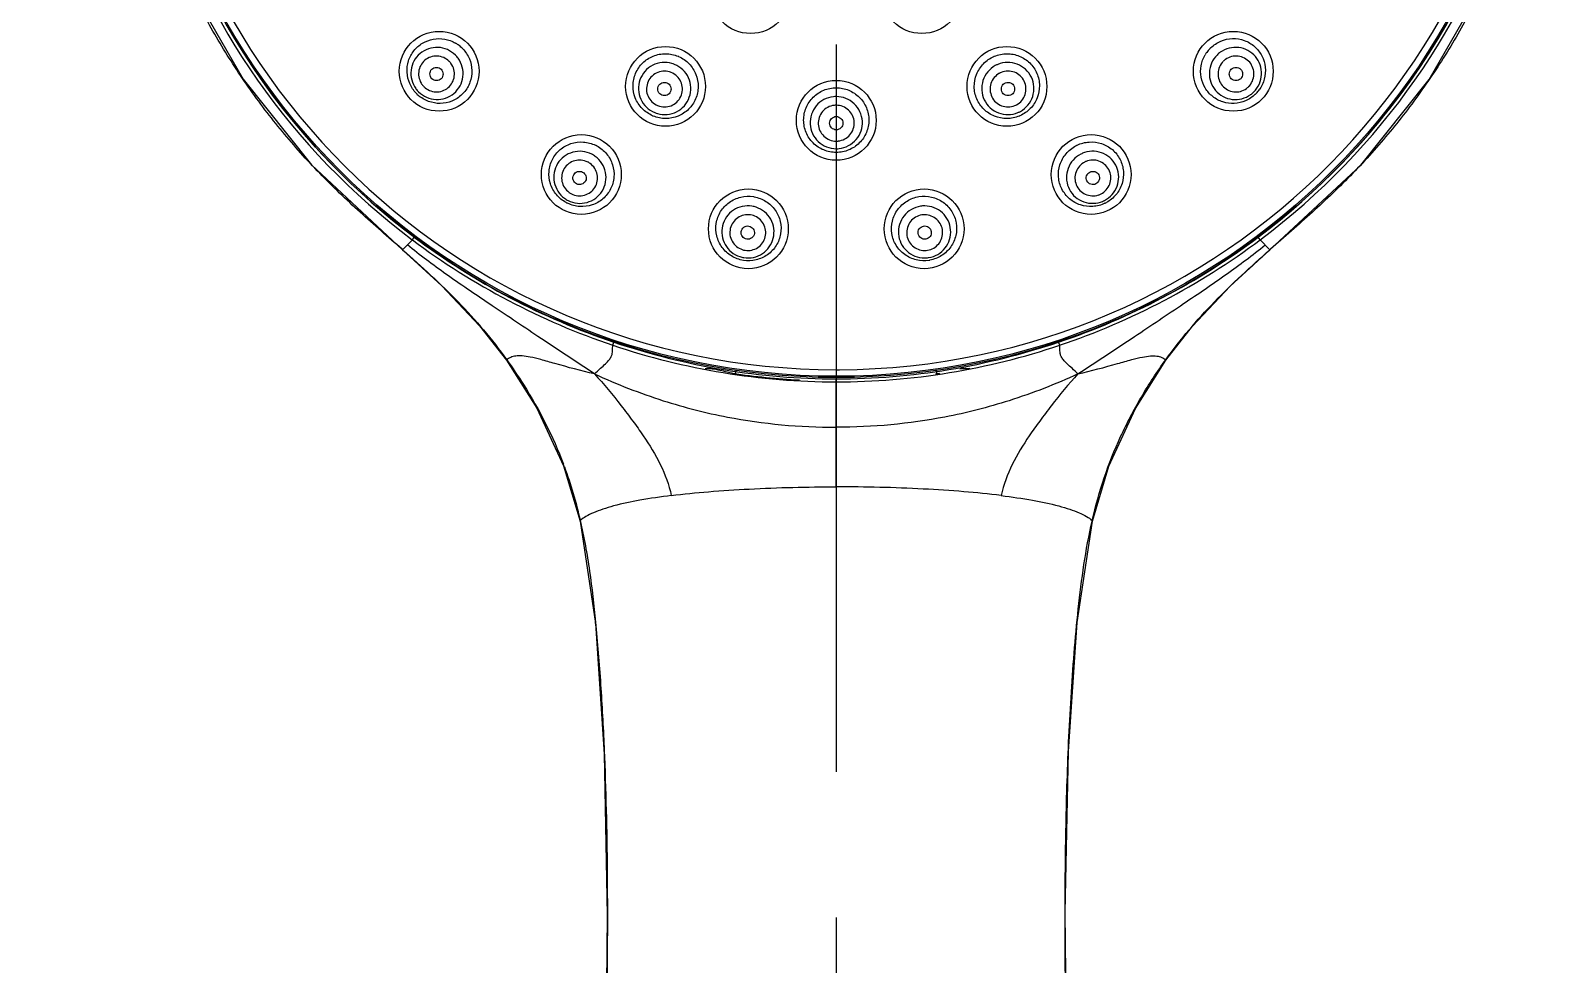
# Model space of a CAD drawing. Extents: x -6018 to -5598, y -4727 to -4430.
# Drawn here: x -5763.59 to -5745.26, y -4605.75 to -4594.52 of the extents above; entities that cross this region are included whole.
import ezdxf

# ---------------------------------------------------------------- set-up
doc = ezdxf.new("R2010")
doc.units = 0
doc.header["$LTSCALE"] = 7
doc.linetypes.add('CENTER', pattern=[2, 1.25, -0.25, 0.25, -0.25])
doc.layers.get('0').update_dxf_attribs({"color": 2, "linetype": 'CONTINUOUS'})
doc.layers.add('CENTER', color=1, linetype='CENTER')
doc.layers.add('DWG', color=7, linetype='CONTINUOUS')

# ---------------------------------------------------------------- blocks, each defined once
blk = doc.blocks.new('A$C62325126')
at = {"color": 6, "linetype": 'Continuous'}
for p, q in [((17.93, 43.426), (17.906, 43.458)), ((17.93, 43.426), (18.047, 43.306)), ((18.054, 43.312), (18.047, 43.306)), ((18.047, 43.306), (18.047, 43.306))]:
    blk.add_line(p, q, dxfattribs=at)
at = {"color": 7, "linetype": 'Continuous'}
for centre in [(11.801, 46.387), (13.86, 46.387), (8.055, 45.453), (17.607, 45.453), (10.778, 45.271), (14.884, 45.271), (12.831, 44.863), (9.765, 44.211), (15.897, 44.211), (11.774, 43.558), (13.888, 43.558)]:
    blk.add_circle(centre, 0.48, dxfattribs=at)
for centre, radius, start, end in [((8.026, 45.424), 0.317, 35.8524, 44.993), ((8.051, 45.449), 0.397, 54.2675, 59.577), ((8.051, 45.448), 0.398, 46.2155, 54.2743), ((8.054, 45.452), 0.394, 45.0005, 46.2036), ((8.054, 45.452), 0.393, 43.7007, 44.9994), ((17.61, 45.449), 0.397, 144.2675, 149.5771), ((17.612, 45.448), 0.398, 136.2156, 144.2743), ((17.608, 45.452), 0.394, 135.0005, 136.2037), ((17.608, 45.452), 0.393, 133.7006, 134.9994), ((17.636, 45.424), 0.317, 125.8524, 134.993), ((8.021, 45.419), 0.218, 35.8524, 44.993), ((10.766, 45.244), 0.316, 67.5022, 73.7151), ((10.778, 45.272), 0.392, 66.2965, 67.4995), ((14.884, 45.272), 0.392, 112.5005, 113.7114), ((14.896, 45.244), 0.316, 112.5022, 118.7151), ((17.641, 45.419), 0.218, 125.8524, 134.993), ((8.025, 45.422), 0.218, 215.8524, 224.993), ((10.764, 45.238), 0.217, 67.5022, 73.7151), ((14.898, 45.238), 0.217, 112.5022, 118.7151), ((8.032, 45.429), 0.317, 215.8524, 224.993), ((8.062, 45.46), 0.393, 223.6816, 224.9994), ((8.062, 45.46), 0.393, 225.0008, 226.4351), ((8.066, 45.464), 0.398, 226.4472, 233.885), ((12.831, 44.833), 0.316, 90.0022, 96.2151), ((17.637, 45.422), 0.218, 305.8524, 314.993), ((17.63, 45.429), 0.317, 305.8524, 314.993), ((17.6, 45.46), 0.393, 313.6816, 314.9994), ((17.6, 45.46), 0.393, 315.0008, 316.4351), ((17.596, 45.463), 0.398, 316.4473, 323.8851), ((10.78, 45.276), 0.391, 246.1626, 247.4994), ((10.768, 45.248), 0.316, 247.5022, 253.7151), ((10.765, 45.241), 0.217, 247.5022, 253.7151), ((12.831, 44.827), 0.217, 90.0022, 96.2151), ((14.897, 45.241), 0.217, 292.5022, 298.7151), ((14.894, 45.248), 0.316, 292.5022, 298.7151), ((14.882, 45.276), 0.391, 292.5006, 293.8349), ((9.764, 44.209), 0.394, 63.0005, 64.2036), ((9.764, 44.21), 0.393, 61.7006, 62.9994), ((12.831, 44.83), 0.217, 270.0022, 276.2151), ((15.898, 44.209), 0.394, 117.0005, 118.2036), ((15.898, 44.21), 0.393, 115.7006, 116.9994), ((9.746, 44.174), 0.317, 53.8524, 62.993), ((12.831, 44.837), 0.316, 270.0022, 276.2151), ((15.916, 44.174), 0.317, 107.8524, 116.993), ((15.919, 44.168), 0.218, 107.8524, 116.993), ((9.743, 44.168), 0.218, 53.8524, 62.993), ((9.75, 44.181), 0.317, 233.8524, 242.993), ((9.769, 44.22), 0.393, 241.6816, 242.9994), ((9.769, 44.219), 0.393, 243.0008, 244.4351), ((9.745, 44.172), 0.218, 233.8524, 242.993), ((11.768, 43.517), 0.317, 71.8524, 80.993), ((11.774, 43.557), 0.393, 79.7006, 80.9994), ((13.894, 43.517), 0.317, 89.8524, 98.993), ((15.917, 44.172), 0.218, 287.8524, 296.993), ((15.912, 44.181), 0.317, 287.8524, 296.993), ((15.893, 44.22), 0.393, 295.6816, 296.9994), ((15.893, 44.219), 0.393, 297.0008, 298.4351), ((11.767, 43.51), 0.218, 71.8524, 80.993), ((13.895, 43.51), 0.218, 89.8524, 98.993), ((11.768, 43.515), 0.218, 251.8524, 260.993), ((13.894, 43.515), 0.218, 269.8524, 278.993), ((11.769, 43.525), 0.317, 251.8524, 260.993), ((13.893, 43.525), 0.317, 269.8524, 278.993), ((13.886, 43.567), 0.393, 279.0008, 280.4351)]:
    blk.add_arc(centre, radius, start, end, dxfattribs=at)
at = {"color": 6, "linetype": 'Continuous'}
for centre, radius, start, end in [((11.318, 42.687), 0.811, 265.41, 266.8665), ((11.263, 42.078), 0.2, 269.6643, 288.7316), ((12.831, 50.229), 8.5, 261.5824, 267.012), ((12.831, 50.229), 8.5, 278.0785, 278.4196), ((14.399, 42.078), 0.2, 251.2061, 281.0555), ((14.342, 42.725), 0.849, 273.1524, 273.9706), ((14.352, 42.577), 0.701, 273.9721, 274.6628), ((14.382, 41.806), 0.0719, 61.8813, 69.6216), ((14.368, 42.384), 0.507, 274.6168, 275.7906)]:
    blk.add_arc(centre, radius, start, end, dxfattribs=at)
at = {"color": 7, "linetype": 'Continuous'}
for points, knots in [([(7.778, 45.188), (7.746, 45.222), (7.693, 45.301), (7.66, 45.44), (7.678, 45.58), (7.744, 45.705), (7.85, 45.798), (7.982, 45.848), (8.123, 45.848), (8.212, 45.815), (8.252, 45.792)], [0, 0, 0, 0, 1233.617993, 2462.566604, 3685.401477, 4903.108922, 6119.325747, 7338.308675, 8562.999853, 9793.445726, 9793.445726, 9793.445726, 9793.445726]), ([(17.336, 45.736), (17.371, 45.769), (17.453, 45.824), (17.597, 45.855), (17.742, 45.832), (17.868, 45.758), (17.958, 45.643), (18, 45.503), (17.989, 45.356), (17.946, 45.268), (17.918, 45.229)], [0, 0, 0, 0, 1157.790481, 2310.950265, 3458.275813, 4601.063155, 5743.122753, 6888.61381, 8039.926774, 9197.043441, 9197.043441, 9197.043441, 9197.043441]), ([(8.25, 45.648), (8.222, 45.675), (8.157, 45.72), (8.041, 45.747), (7.923, 45.73), (7.82, 45.672), (7.745, 45.579), (7.71, 45.466), (7.718, 45.347), (7.752, 45.275), (7.775, 45.244)], [0, 0, 0, 0, 1225.863959, 2449.765607, 3671.418413, 4891.114685, 6110.419536, 7331.106942, 8553.982631, 9779.302668, 9779.302668, 9779.302668, 9779.302668]), ([(8.338, 45.724), (8.372, 45.689), (8.426, 45.606), (8.457, 45.463), (8.434, 45.318), (8.36, 45.192), (8.245, 45.101), (8.105, 45.059), (7.959, 45.071), (7.87, 45.114), (7.831, 45.142)], [0, 0, 0, 0, 1231.70126, 2458.474235, 3679.037728, 4894.771137, 6109.729965, 7328.34092, 8553.148183, 9784.13208, 9784.13208, 9784.13208, 9784.13208]), ([(10.621, 44.918), (10.575, 44.939), (10.489, 44.998), (10.405, 45.129), (10.377, 45.281), (10.409, 45.432), (10.496, 45.56), (10.626, 45.645), (10.779, 45.674), (10.881, 45.653), (10.928, 45.634)], [0, 0, 0, 0, 1212.169316, 2420.945168, 3625.564753, 4827.257394, 6028.955831, 7233.502414, 8442.113198, 9653.81033, 9653.81033, 9653.81033, 9653.81033]), ([(14.734, 45.634), (14.781, 45.653), (14.883, 45.674), (15.036, 45.645), (15.166, 45.56), (15.253, 45.432), (15.285, 45.281), (15.257, 45.129), (15.172, 44.998), (15.087, 44.939), (15.041, 44.918)], [0, 0, 0, 0, 1175.956197, 2348.982465, 3518.10581, 4684.433181, 5850.754747, 7019.840347, 8192.876199, 9369.270543, 9369.270543, 9369.270543, 9369.270543]), ([(17.871, 45.176), (17.838, 45.144), (17.758, 45.091), (17.62, 45.058), (17.48, 45.076), (17.355, 45.142), (17.262, 45.248), (17.212, 45.38), (17.212, 45.521), (17.245, 45.61), (17.268, 45.65)], [0, 0, 0, 0, 1167.312214, 2330.207781, 3487.32078, 4639.584048, 5790.437418, 6943.907019, 8102.775654, 9267.087255, 9267.087255, 9267.087255, 9267.087255]), ([(17.412, 45.648), (17.384, 45.62), (17.339, 45.555), (17.312, 45.439), (17.329, 45.321), (17.388, 45.218), (17.48, 45.143), (17.594, 45.108), (17.712, 45.116), (17.784, 45.15), (17.816, 45.173)], [0, 0, 0, 0, 1160.810025, 2319.762986, 3476.588084, 4631.561776, 5786.165084, 6942.076666, 8100.058803, 9260.354136, 9260.354136, 9260.354136, 9260.354136]), ([(17.854, 45.205), (17.882, 45.233), (17.927, 45.299), (17.954, 45.414), (17.937, 45.532), (17.878, 45.635), (17.786, 45.71), (17.673, 45.745), (17.554, 45.737), (17.482, 45.703), (17.45, 45.681)], [0, 0, 0, 0, 1154.976274, 2308.104816, 3459.11619, 4608.285462, 5757.086211, 6907.188659, 8059.351257, 9213.815425, 9213.815425, 9213.815425, 9213.815425]), ([(8.175, 45.572), (8.156, 45.591), (8.111, 45.622), (8.031, 45.641), (7.95, 45.629), (7.879, 45.589), (7.828, 45.525), (7.804, 45.447), (7.809, 45.366), (7.833, 45.317), (7.848, 45.295)], [0, 0, 0, 0, 1227.398882, 2452.800144, 3675.916707, 4897.032364, 6117.75641, 7339.906873, 8564.281612, 9791.136778, 9791.136778, 9791.136778, 9791.136778]), ([(7.808, 45.205), (7.835, 45.178), (7.901, 45.133), (8.017, 45.106), (8.134, 45.123), (8.237, 45.181), (8.312, 45.274), (8.348, 45.387), (8.339, 45.506), (8.305, 45.578), (8.283, 45.609)], [0, 0, 0, 0, 1230.196203, 2458.42316, 3684.393328, 4908.400047, 6132.013963, 7357.015319, 8584.212691, 9813.86305, 9813.86305, 9813.86305, 9813.86305]), ([(7.871, 45.269), (7.89, 45.25), (7.935, 45.219), (8.014, 45.2), (8.095, 45.212), (8.166, 45.252), (8.217, 45.316), (8.242, 45.393), (8.236, 45.475), (8.213, 45.524), (8.197, 45.546)], [0, 0, 0, 0, 1230.375857, 2458.749248, 3684.832399, 4908.909791, 6132.594623, 7357.709331, 8585.05371, 9814.884531, 9814.884531, 9814.884531, 9814.884531]), ([(7.966, 45.364), (7.959, 45.372), (7.947, 45.389), (7.941, 45.421), (7.947, 45.452), (7.965, 45.479), (7.991, 45.496), (8.022, 45.502), (8.054, 45.496), (8.072, 45.484), (8.079, 45.477)], [0, 0, 0, 0, 1229.520963, 2457.075187, 3681.973534, 4905.176795, 6128.365947, 7353.334877, 8581.066227, 9810.659835, 9810.659835, 9810.659835, 9810.659835]), ([(8.079, 45.477), (8.086, 45.469), (8.098, 45.452), (8.104, 45.42), (8.098, 45.389), (8.081, 45.362), (8.054, 45.345), (8.023, 45.339), (7.992, 45.345), (7.974, 45.357), (7.966, 45.364)], [0, 0, 0, 0, 1229.428377, 2456.890163, 3681.696272, 4904.807422, 6127.904464, 7352.781151, 8580.42005, 9809.921066, 9809.921066, 9809.921066, 9809.921066]), ([(10.855, 45.547), (10.817, 45.558), (10.736, 45.566), (10.62, 45.532), (10.524, 45.457), (10.463, 45.353), (10.445, 45.233), (10.473, 45.115), (10.543, 45.016), (10.61, 44.971), (10.647, 44.956)], [0, 0, 0, 0, 1207.447413, 2413.44316, 3618.269345, 4822.23307, 6026.34758, 7231.543205, 8437.924293, 9645.562191, 9645.562191, 9645.562191, 9645.562191]), ([(10.935, 45.631), (10.982, 45.61), (11.067, 45.551), (11.152, 45.42), (11.18, 45.268), (11.149, 45.116), (11.061, 44.989), (10.931, 44.904), (10.779, 44.874), (10.677, 44.895), (10.63, 44.915)], [0, 0, 0, 0, 1208.244177, 2413.225958, 3614.18864, 4812.402482, 6010.7928, 7212.154582, 8417.572714, 9626.150674, 9626.150674, 9626.150674, 9626.150674]), ([(10.679, 44.945), (10.717, 44.934), (10.798, 44.926), (10.914, 44.96), (11.01, 45.034), (11.071, 45.139), (11.089, 45.259), (11.061, 45.377), (10.991, 45.476), (10.923, 45.52), (10.887, 45.536)], [0, 0, 0, 0, 1208.210401, 2414.968218, 3620.555733, 4825.280244, 6030.155636, 7236.112825, 8443.256227, 9651.657233, 9651.657233, 9651.657233, 9651.657233]), ([(15.032, 44.915), (14.985, 44.895), (14.883, 44.874), (14.731, 44.904), (14.601, 44.989), (14.513, 45.116), (14.481, 45.268), (14.51, 45.42), (14.595, 45.551), (14.68, 45.61), (14.727, 45.631)], [0, 0, 0, 0, 1184.247468, 2365.475992, 3542.653171, 4716.839096, 5890.849028, 7067.519556, 8248.162297, 9432.069459, 9432.069459, 9432.069459, 9432.069459]), ([(14.744, 45.521), (14.709, 45.502), (14.647, 45.45), (14.589, 45.344), (14.574, 45.224), (14.604, 45.107), (14.676, 45.009), (14.78, 44.946), (14.899, 44.924), (14.978, 44.941), (15.015, 44.956)], [0, 0, 0, 0, 1179.973332, 2358.528601, 3535.9416, 4712.512182, 5889.230044, 7067.003892, 8245.935541, 9426.094929, 9426.094929, 9426.094929, 9426.094929]), ([(15.046, 44.971), (15.08, 44.99), (15.143, 45.042), (15.201, 45.148), (15.216, 45.268), (15.186, 45.385), (15.113, 45.482), (15.01, 45.546), (14.891, 45.567), (14.811, 45.551), (14.775, 45.536)], [0, 0, 0, 0, 1175.447562, 2349.4825, 3522.379549, 4694.437413, 5866.641991, 7039.898505, 8214.30838, 9389.941285, 9389.941285, 9389.941285, 9389.941285]), ([(17.487, 45.572), (17.468, 45.554), (17.437, 45.508), (17.419, 45.429), (17.431, 45.348), (17.471, 45.277), (17.534, 45.226), (17.612, 45.201), (17.694, 45.207), (17.743, 45.23), (17.765, 45.246)], [0, 0, 0, 0, 1160.687591, 2319.487247, 3476.128021, 4630.87794, 5785.257796, 6940.985629, 8098.815247, 9258.989038, 9258.989038, 9258.989038, 9258.989038]), ([(17.791, 45.269), (17.81, 45.287), (17.841, 45.333), (17.86, 45.412), (17.848, 45.493), (17.808, 45.564), (17.744, 45.615), (17.666, 45.639), (17.585, 45.634), (17.535, 45.611), (17.514, 45.595)], [0, 0, 0, 0, 1156.68098, 2311.480544, 3464.128676, 4614.892482, 5765.287502, 6917.025846, 8070.858718, 9227.027673, 9227.027673, 9227.027673, 9227.027673]), ([(17.696, 45.364), (17.688, 45.357), (17.67, 45.345), (17.639, 45.339), (17.608, 45.345), (17.581, 45.362), (17.564, 45.389), (17.557, 45.42), (17.564, 45.452), (17.576, 45.469), (17.583, 45.477)], [0, 0, 0, 0, 1160.173418, 2318.49224, 3474.306712, 4628.522931, 5782.725837, 6938.606912, 8097.092872, 9257.334837, 9257.334837, 9257.334837, 9257.334837]), ([(17.583, 45.477), (17.59, 45.484), (17.608, 45.496), (17.639, 45.502), (17.671, 45.496), (17.697, 45.479), (17.715, 45.452), (17.721, 45.421), (17.715, 45.389), (17.703, 45.372), (17.696, 45.364)], [0, 0, 0, 0, 1158.475542, 2315.099202, 3469.222178, 4621.749239, 5774.263007, 6928.452487, 8085.243041, 9243.78703, 9243.78703, 9243.78703, 9243.78703]), ([(10.825, 45.447), (10.799, 45.454), (10.743, 45.46), (10.663, 45.436), (10.598, 45.385), (10.556, 45.313), (10.543, 45.231), (10.563, 45.15), (10.61, 45.082), (10.657, 45.051), (10.682, 45.041)], [0, 0, 0, 0, 1208.415621, 2415.343182, 3621.064764, 4825.879921, 6030.846058, 7236.937761, 8444.251722, 9652.858922, 9652.858922, 9652.858922, 9652.858922]), ([(10.734, 45.166), (10.724, 45.17), (10.706, 45.182), (10.689, 45.209), (10.682, 45.24), (10.689, 45.271), (10.706, 45.298), (10.733, 45.316), (10.764, 45.322), (10.785, 45.318), (10.795, 45.314)], [0, 0, 0, 0, 1209.9774, 2418.801999, 3626.122653, 4832.562449, 6038.988462, 7246.379006, 8455.378208, 9665.427136, 9665.427136, 9665.427136, 9665.427136]), ([(10.704, 45.033), (10.73, 45.025), (10.786, 45.02), (10.866, 45.043), (10.931, 45.095), (10.973, 45.166), (10.985, 45.249), (10.966, 45.33), (10.919, 45.398), (10.872, 45.428), (10.847, 45.439)], [0, 0, 0, 0, 1208.940917, 2416.393127, 3622.638834, 4827.977721, 6033.467655, 7240.083644, 8447.922422, 9657.055, 9657.055, 9657.055, 9657.055]), ([(10.795, 45.314), (10.805, 45.31), (10.822, 45.298), (10.84, 45.271), (10.846, 45.24), (10.84, 45.208), (10.823, 45.182), (10.796, 45.164), (10.765, 45.158), (10.744, 45.162), (10.734, 45.166)], [0, 0, 0, 0, 1209.252464, 2417.352816, 3623.950125, 4829.667104, 6035.370308, 7242.037465, 8450.312316, 9659.636264, 9659.636264, 9659.636264, 9659.636264]), ([(14.794, 45.429), (14.77, 45.416), (14.727, 45.38), (14.687, 45.307), (14.677, 45.225), (14.698, 45.144), (14.747, 45.077), (14.818, 45.034), (14.9, 45.019), (14.955, 45.03), (14.98, 45.041)], [0, 0, 0, 0, 1180.087555, 2358.722505, 3536.180431, 4712.753595, 5889.474128, 7067.293311, 8246.305411, 9426.579958, 9426.579958, 9426.579958, 9426.579958]), ([(15.001, 45.051), (15.025, 45.064), (15.068, 45.099), (15.108, 45.172), (15.118, 45.255), (15.097, 45.336), (15.048, 45.402), (14.977, 45.446), (14.895, 45.461), (14.84, 45.449), (14.815, 45.439)], [0, 0, 0, 0, 1176.979574, 2352.510368, 3526.867238, 4700.341677, 5873.963096, 7048.680272, 8224.587223, 9401.753296, 9401.753296, 9401.753296, 9401.753296]), ([(14.928, 45.166), (14.918, 45.162), (14.897, 45.158), (14.866, 45.164), (14.839, 45.182), (14.822, 45.208), (14.815, 45.24), (14.822, 45.271), (14.839, 45.298), (14.857, 45.31), (14.867, 45.314)], [0, 0, 0, 0, 1180.281288, 2359.43857, 3537.129533, 4713.961763, 5890.780548, 7068.539687, 8247.867288, 9428.218348, 9428.218348, 9428.218348, 9428.218348]), ([(14.867, 45.314), (14.877, 45.318), (14.898, 45.322), (14.929, 45.316), (14.956, 45.298), (14.973, 45.271), (14.979, 45.24), (14.973, 45.209), (14.955, 45.182), (14.938, 45.17), (14.928, 45.166)], [0, 0, 0, 0, 1178.689866, 2356.257241, 3532.360275, 4707.605733, 5882.837765, 7059.008883, 8236.746348, 9415.505892, 9415.505892, 9415.505892, 9415.505892]), ([(12.831, 44.477), (12.78, 44.477), (12.677, 44.497), (12.546, 44.583), (12.459, 44.713), (12.429, 44.866), (12.459, 45.019), (12.547, 45.148), (12.677, 45.235), (12.78, 45.255), (12.831, 45.255)], [0, 0, 0, 0, 1203.461786, 2403.824004, 3600.038637, 4793.240329, 5986.349682, 7182.257575, 8382.227911, 9585.296307, 9585.296307, 9585.296307, 9585.296307]), ([(12.797, 45.147), (12.758, 45.143), (12.68, 45.119), (12.585, 45.043), (12.526, 44.938), (12.509, 44.818), (12.539, 44.7), (12.609, 44.602), (12.712, 44.537), (12.791, 44.522), (12.831, 44.522)], [0, 0, 0, 0, 1198.906327, 2396.371509, 3592.675757, 4788.123915, 5983.721824, 7180.392977, 8378.240853, 9577.336358, 9577.336358, 9577.336358, 9577.336358]), ([(12.831, 45.255), (12.882, 45.255), (12.985, 45.235), (13.115, 45.148), (13.203, 45.019), (13.233, 44.866), (13.203, 44.713), (13.115, 44.583), (12.985, 44.497), (12.882, 44.477), (12.831, 44.477)], [0, 0, 0, 0, 1196.900165, 2390.784498, 3580.666843, 4767.732123, 5954.887191, 7144.959385, 8339.077274, 9536.355221, 9536.355221, 9536.355221, 9536.355221]), ([(12.865, 44.524), (12.904, 44.528), (12.982, 44.552), (13.077, 44.627), (13.136, 44.733), (13.153, 44.853), (13.123, 44.97), (13.052, 45.069), (12.95, 45.134), (12.87, 45.149), (12.831, 45.149)], [0, 0, 0, 0, 1196.866412, 2392.29413, 3586.56289, 4779.977017, 5973.540639, 7168.175679, 8363.98544, 9561.040709, 9561.040709, 9561.040709, 9561.040709]), ([(12.807, 45.043), (12.78, 45.04), (12.727, 45.024), (12.662, 44.972), (12.621, 44.899), (12.61, 44.817), (12.63, 44.736), (12.679, 44.669), (12.749, 44.624), (12.804, 44.613), (12.831, 44.613)], [0, 0, 0, 0, 1199.428975, 2397.381207, 3594.136789, 4789.992951, 5985.999005, 7183.122029, 8381.457869, 9581.077037, 9581.077037, 9581.077037, 9581.077037]), ([(12.854, 44.615), (12.881, 44.618), (12.935, 44.634), (13, 44.686), (13.041, 44.758), (13.052, 44.841), (13.032, 44.922), (12.983, 44.989), (12.913, 45.034), (12.858, 45.044), (12.831, 45.044)], [0, 0, 0, 0, 1198.028801, 2394.582584, 3589.941113, 4784.401272, 5979.011149, 7174.736692, 8371.673634, 9569.892406, 9569.892406, 9569.892406, 9569.892406]), ([(12.831, 44.749), (12.821, 44.749), (12.8, 44.753), (12.773, 44.771), (12.755, 44.797), (12.749, 44.829), (12.755, 44.86), (12.773, 44.887), (12.8, 44.904), (12.821, 44.909), (12.831, 44.909)], [0, 0, 0, 0, 1200.29878, 2399.454287, 3597.118242, 4793.908593, 5990.685197, 7188.418311, 8387.74685, 9588.116513, 9588.116513, 9588.116513, 9588.116513]), ([(12.831, 44.909), (12.841, 44.909), (12.862, 44.904), (12.889, 44.887), (12.907, 44.86), (12.913, 44.829), (12.907, 44.797), (12.889, 44.771), (12.862, 44.753), (12.841, 44.749), (12.831, 44.749)], [0, 0, 0, 0, 1199.048127, 2396.954172, 3593.37022, 4788.913573, 5984.443194, 7180.928328, 8379.007225, 9578.126161, 9578.126161, 9578.126161, 9578.126161]), ([(9.583, 43.874), (9.538, 43.898), (9.458, 43.963), (9.384, 44.098), (9.367, 44.25), (9.408, 44.398), (9.503, 44.518), (9.637, 44.593), (9.79, 44.612), (9.89, 44.585), (9.935, 44.564)], [0, 0, 0, 0, 1236.340026, 2467.444455, 3691.858162, 4911.530645, 6131.140311, 7355.33693, 8586.077716, 9822.073916, 9822.073916, 9822.073916, 9822.073916]), ([(9.95, 44.556), (9.995, 44.532), (10.075, 44.467), (10.149, 44.332), (10.167, 44.18), (10.125, 44.033), (10.031, 43.912), (9.897, 43.837), (9.745, 43.817), (9.645, 43.843), (9.6, 43.865)], [0, 0, 0, 0, 1233.049573, 2460.861763, 3682.158482, 4898.889255, 6115.660413, 7337.101726, 8565.067533, 9798.494431, 9798.494431, 9798.494431, 9798.494431]), ([(16.063, 43.865), (16.018, 43.844), (15.918, 43.817), (15.765, 43.837), (15.631, 43.912), (15.537, 44.033), (15.495, 44.18), (15.513, 44.332), (15.587, 44.467), (15.668, 44.532), (15.712, 44.556)], [0, 0, 0, 0, 1193.98054, 2382.906189, 3565.372179, 4743.260669, 5921.088488, 7103.344818, 8291.919274, 9485.567764, 9485.567764, 9485.567764, 9485.567764]), ([(15.727, 44.564), (15.773, 44.586), (15.872, 44.612), (16.025, 44.593), (16.159, 44.518), (16.253, 44.398), (16.295, 44.251), (16.278, 44.098), (16.204, 43.963), (16.124, 43.898), (16.08, 43.874)], [0, 0, 0, 0, 1185.591951, 2366.149408, 3540.443971, 4710.349596, 5880.294058, 7054.727661, 8235.432835, 9421.387595, 9421.387595, 9421.387595, 9421.387595]), ([(9.89, 44.456), (9.855, 44.474), (9.779, 44.497), (9.66, 44.486), (9.553, 44.434), (9.473, 44.346), (9.431, 44.235), (9.432, 44.117), (9.477, 44.006), (9.531, 43.948), (9.563, 43.925)], [0, 0, 0, 0, 1229.875124, 2457.78156, 3683.432088, 4907.120065, 6130.415617, 7355.098264, 8581.976103, 9811.305908, 9811.305908, 9811.305908, 9811.305908]), ([(9.841, 44.361), (9.818, 44.374), (9.765, 44.389), (9.684, 44.382), (9.61, 44.346), (9.555, 44.286), (9.526, 44.21), (9.527, 44.128), (9.558, 44.052), (9.595, 44.012), (9.617, 43.997)], [0, 0, 0, 0, 1231.094839, 2460.186085, 3686.986046, 4911.779462, 6136.180364, 7362.011993, 8590.074348, 9820.624216, 9820.624216, 9820.624216, 9820.624216]), ([(9.606, 43.899), (9.64, 43.881), (9.717, 43.859), (9.835, 43.869), (9.942, 43.921), (10.022, 44.009), (10.064, 44.12), (10.063, 44.239), (10.019, 44.349), (9.964, 44.407), (9.933, 44.43)], [0, 0, 0, 0, 1232.140443, 2462.308572, 3690.216636, 4916.158536, 6141.707288, 7368.645689, 8597.783326, 9829.377446, 9829.377446, 9829.377446, 9829.377446]), ([(15.772, 44.456), (15.738, 44.439), (15.674, 44.39), (15.613, 44.288), (15.593, 44.171), (15.617, 44.055), (15.681, 43.955), (15.778, 43.887), (15.894, 43.858), (15.973, 43.868), (16.01, 43.88)], [0, 0, 0, 0, 1188.128787, 2374.356439, 3558.405833, 4740.560147, 5922.335529, 7105.450325, 8290.684749, 9478.286966, 9478.286966, 9478.286966, 9478.286966]), ([(16.056, 43.899), (16.091, 43.917), (16.154, 43.965), (16.215, 44.067), (16.236, 44.184), (16.212, 44.3), (16.147, 44.4), (16.05, 44.469), (15.935, 44.498), (15.856, 44.488), (15.819, 44.476)], [0, 0, 0, 0, 1183.912368, 2365.930348, 3545.7778, 4723.736898, 5901.318408, 7080.234579, 8261.262855, 9444.650522, 9444.650522, 9444.650522, 9444.650522]), ([(16.016, 43.978), (16.039, 43.991), (16.083, 44.024), (16.125, 44.094), (16.139, 44.174), (16.123, 44.254), (16.078, 44.323), (16.011, 44.37), (15.932, 44.39), (15.878, 44.383), (15.853, 44.375)], [0, 0, 0, 0, 1185.395861, 2368.863234, 3550.125449, 4729.456455, 5908.409689, 7088.739944, 8271.217071, 9456.088429, 9456.088429, 9456.088429, 9456.088429]), ([(9.646, 43.978), (9.67, 43.966), (9.723, 43.951), (9.804, 43.958), (9.877, 43.994), (9.932, 44.054), (9.961, 44.13), (9.96, 44.212), (9.93, 44.288), (9.892, 44.328), (9.871, 44.343)], [0, 0, 0, 0, 1232.652073, 2463.298019, 3691.649781, 4917.992461, 6143.94213, 7371.324336, 8600.940088, 9833.046501, 9833.046501, 9833.046501, 9833.046501]), ([(9.708, 44.099), (9.698, 44.104), (9.682, 44.117), (9.666, 44.145), (9.662, 44.177), (9.671, 44.207), (9.69, 44.232), (9.718, 44.248), (9.75, 44.251), (9.771, 44.246), (9.78, 44.241)], [0, 0, 0, 0, 1232.771023, 2463.570507, 3691.707425, 4918.14484, 6144.567868, 7372.774977, 8603.75148, 9836.5951, 9836.5951, 9836.5951, 9836.5951]), ([(9.78, 44.241), (9.789, 44.236), (9.806, 44.223), (9.822, 44.195), (9.826, 44.163), (9.817, 44.133), (9.797, 44.108), (9.769, 44.092), (9.738, 44.088), (9.717, 44.094), (9.708, 44.099)], [0, 0, 0, 0, 1232.163308, 2462.356049, 3689.887536, 4915.720357, 6141.5388, 7369.140443, 8599.510115, 9831.745984, 9831.745984, 9831.745984, 9831.745984]), ([(15.821, 44.361), (15.797, 44.349), (15.753, 44.316), (15.711, 44.246), (15.697, 44.165), (15.714, 44.086), (15.758, 44.017), (15.825, 43.97), (15.904, 43.95), (15.958, 43.957), (15.984, 43.965)], [0, 0, 0, 0, 1188.291266, 2374.649333, 3558.796855, 4741.008452, 5922.841354, 7106.054641, 8291.420043, 9479.185525, 9479.185525, 9479.185525, 9479.185525]), ([(15.954, 44.099), (15.945, 44.094), (15.924, 44.088), (15.893, 44.092), (15.865, 44.108), (15.845, 44.133), (15.836, 44.163), (15.84, 44.195), (15.856, 44.223), (15.873, 44.236), (15.882, 44.241)], [0, 0, 0, 0, 1188.285096, 2374.670601, 3558.490756, 4740.673544, 5922.842465, 7106.730279, 8293.286414, 9481.641489, 9481.641489, 9481.641489, 9481.641489]), ([(15.882, 44.241), (15.891, 44.246), (15.912, 44.251), (15.944, 44.248), (15.971, 44.232), (15.991, 44.207), (16, 44.177), (15.996, 44.145), (15.98, 44.117), (15.963, 44.104), (15.954, 44.099)], [0, 0, 0, 0, 1186.656589, 2371.416189, 3553.613956, 4734.176599, 5914.725395, 7096.990728, 8281.920725, 9468.647196, 9468.647196, 9468.647196, 9468.647196]), ([(11.714, 43.179), (11.664, 43.187), (11.565, 43.223), (11.45, 43.329), (11.384, 43.47), (11.378, 43.625), (11.432, 43.771), (11.538, 43.884), (11.68, 43.949), (11.785, 43.953), (11.836, 43.945)], [0, 0, 0, 0, 1230.683675, 2456.434375, 3675.441165, 4889.60251, 6103.68615, 7322.440047, 8547.79258, 9778.155842, 9778.155842, 9778.155842, 9778.155842]), ([(11.817, 43.83), (11.779, 43.836), (11.699, 43.834), (11.59, 43.788), (11.505, 43.705), (11.456, 43.597), (11.45, 43.478), (11.488, 43.365), (11.564, 43.274), (11.634, 43.236), (11.671, 43.224)], [0, 0, 0, 0, 1224.379729, 2446.799725, 3666.974247, 4885.195349, 6103.025954, 7322.237355, 8543.633813, 9767.470904, 9767.470904, 9767.470904, 9767.470904]), ([(11.844, 43.943), (11.894, 43.934), (11.991, 43.897), (12.104, 43.79), (12.167, 43.649), (12.172, 43.495), (12.117, 43.351), (12.01, 43.239), (11.869, 43.175), (11.765, 43.171), (11.714, 43.179)], [0, 0, 0, 0, 1225.276348, 2445.290712, 3658.779053, 4867.790072, 6077.003003, 7291.045554, 8511.614981, 9737.212695, 9737.212695, 9737.212695, 9737.212695]), ([(11.72, 43.212), (11.758, 43.206), (11.838, 43.208), (11.947, 43.254), (12.032, 43.337), (12.081, 43.445), (12.087, 43.564), (12.05, 43.677), (11.973, 43.768), (11.903, 43.806), (11.867, 43.818)], [0, 0, 0, 0, 1224.396874, 2446.833988, 3667.025595, 4885.263756, 6103.111414, 7322.339887, 8543.753449, 9767.607676, 9767.607676, 9767.607676, 9767.607676]), ([(13.947, 43.179), (13.897, 43.171), (13.792, 43.175), (13.65, 43.24), (13.543, 43.354), (13.489, 43.499), (13.496, 43.654), (13.562, 43.795), (13.677, 43.901), (13.776, 43.937), (13.826, 43.945)], [0, 0, 0, 0, 1216.078836, 2427.283693, 3631.825321, 4831.579466, 6031.256829, 7235.548563, 8446.35998, 9662.122204, 9662.122204, 9662.122204, 9662.122204]), ([(13.844, 43.83), (13.806, 43.824), (13.731, 43.797), (13.641, 43.719), (13.586, 43.614), (13.572, 43.496), (13.603, 43.382), (13.674, 43.286), (13.775, 43.223), (13.853, 43.208), (13.892, 43.208)], [0, 0, 0, 0, 1209.998087, 2418.059716, 3623.902625, 4827.815359, 6031.342244, 7236.233495, 8443.283767, 9652.745674, 9652.745674, 9652.745674, 9652.745674]), ([(13.826, 43.945), (13.876, 43.953), (13.98, 43.949), (14.122, 43.886), (14.228, 43.774), (14.283, 43.63), (14.279, 43.476), (14.216, 43.335), (14.104, 43.228), (14.007, 43.19), (13.957, 43.181)], [0, 0, 0, 0, 1208.846006, 2412.894608, 3610.520145, 4803.501222, 5996.3773, 7193.778125, 8397.622602, 9606.872128, 9606.872128, 9606.872128, 9606.872128]), ([(13.942, 43.212), (13.981, 43.218), (14.056, 43.245), (14.146, 43.323), (14.201, 43.428), (14.214, 43.546), (14.183, 43.66), (14.113, 43.756), (14.012, 43.819), (13.934, 43.834), (13.895, 43.834)], [0, 0, 0, 0, 1207.789699, 2413.646474, 3617.288579, 4819.004031, 6020.334339, 7223.026522, 8427.873787, 9635.128284, 9635.128284, 9635.128284, 9635.128284]), ([(11.801, 43.725), (11.774, 43.729), (11.72, 43.727), (11.644, 43.696), (11.586, 43.639), (11.552, 43.564), (11.548, 43.483), (11.574, 43.406), (11.627, 43.343), (11.675, 43.317), (11.7, 43.308)], [0, 0, 0, 0, 1225.244007, 2448.494103, 3669.464156, 4888.437563, 6107.020498, 7327.027258, 8549.253814, 9773.955684, 9773.955684, 9773.955684, 9773.955684]), ([(11.734, 43.3), (11.76, 43.296), (11.815, 43.298), (11.89, 43.329), (11.949, 43.386), (11.982, 43.461), (11.986, 43.542), (11.96, 43.619), (11.908, 43.682), (11.86, 43.708), (11.835, 43.717)], [0, 0, 0, 0, 1225.256929, 2448.519927, 3669.502858, 4888.489122, 6107.084909, 7327.104536, 8549.343982, 9774.058769, 9774.058769, 9774.058769, 9774.058769]), ([(13.861, 43.725), (13.835, 43.721), (13.783, 43.702), (13.721, 43.649), (13.683, 43.577), (13.674, 43.495), (13.695, 43.417), (13.744, 43.351), (13.813, 43.308), (13.867, 43.298), (13.894, 43.298)], [0, 0, 0, 0, 1210.499264, 2419.02887, 3625.306249, 4829.61131, 6033.530657, 7238.856484, 8446.375026, 9656.338763, 9656.338763, 9656.338763, 9656.338763]), ([(13.928, 43.3), (13.955, 43.304), (14.006, 43.323), (14.068, 43.376), (14.106, 43.448), (14.115, 43.53), (14.094, 43.608), (14.045, 43.674), (13.976, 43.717), (13.922, 43.727), (13.896, 43.727)], [0, 0, 0, 0, 1208.983358, 2415.999525, 3620.766285, 4823.563197, 6025.974877, 7229.791277, 8435.797646, 9644.246147, 9644.246147, 9644.246147, 9644.246147]), ([(11.755, 43.434), (11.744, 43.436), (11.724, 43.443), (11.701, 43.465), (11.687, 43.493), (11.686, 43.525), (11.697, 43.555), (11.719, 43.579), (11.748, 43.592), (11.769, 43.593), (11.78, 43.591)], [0, 0, 0, 0, 1226.383465, 2450.805969, 3672.580084, 4892.663689, 6112.732856, 7334.576498, 8559.174799, 9785.630361, 9785.630361, 9785.630361, 9785.630361]), ([(11.78, 43.591), (11.79, 43.589), (11.81, 43.582), (11.834, 43.56), (11.847, 43.532), (11.848, 43.5), (11.837, 43.47), (11.815, 43.446), (11.786, 43.433), (11.765, 43.432), (11.755, 43.434)], [0, 0, 0, 0, 1225.323588, 2448.68791, 3669.406132, 4888.435304, 6107.450051, 7328.237739, 8551.777706, 9777.173329, 9777.173329, 9777.173329, 9777.173329]), ([(13.907, 43.434), (13.897, 43.432), (13.875, 43.433), (13.846, 43.446), (13.825, 43.47), (13.814, 43.5), (13.815, 43.532), (13.828, 43.56), (13.852, 43.582), (13.872, 43.589), (13.882, 43.591)], [0, 0, 0, 0, 1211.060808, 2420.185435, 3626.695163, 4831.535785, 6036.362151, 7242.940536, 8452.238766, 9663.37077, 9663.37077, 9663.37077, 9663.37077]), ([(13.882, 43.591), (13.893, 43.593), (13.914, 43.592), (13.943, 43.579), (13.965, 43.555), (13.976, 43.525), (13.974, 43.493), (13.961, 43.465), (13.938, 43.443), (13.917, 43.436), (13.907, 43.434)], [0, 0, 0, 0, 1209.650932, 2417.367936, 3622.473086, 4825.911073, 6029.334821, 7234.508548, 8442.398953, 9652.120998, 9652.120998, 9652.120998, 9652.120998])]:
    blk.add_open_spline(points, degree=3, knots=knots, dxfattribs=at)
at = {"color": 6, "linetype": 'Continuous'}
blk.add_open_spline([(11.255, 41.873), (11.261, 41.875), (11.267, 41.877), (11.274, 41.877)], degree=3, dxfattribs=at)
for points, knots in [([(11.343, 41.872), (11.336, 41.872), (11.313, 41.875), (11.29, 41.876), (11.274, 41.877)], [0, 0, 0, 0, 810.446741, 3005.975092, 3005.975092, 3005.975092, 3005.975092]), ([(11.587, 41.82), (11.564, 41.824), (11.483, 41.841), (11.402, 41.864), (11.343, 41.872)], [0, 0, 0, 0, 829.115485, 3002.845925, 3002.845925, 3002.845925, 3002.845925]), ([(11.618, 41.816), (11.618, 41.816), (11.619, 41.817), (11.619, 41.819), (11.62, 41.822), (11.622, 41.83), (11.625, 41.843), (11.627, 41.854), (11.628, 41.861)], [0, 0, 0, 0, 135.054288, 485.764699, 1072.182758, 1904.9743, 4318.547151, 7646.901628, 7646.901628, 7646.901628, 7646.901628]), ([(14.044, 41.816), (14.044, 41.816), (14.043, 41.817), (14.043, 41.819), (14.042, 41.822), (14.04, 41.83), (14.037, 41.843), (14.035, 41.854), (14.034, 41.861)], [0, 0, 0, 0, 133.027677, 478.73516, 1056.861036, 1877.910743, 4257.530157, 7539.124866, 7539.124866, 7539.124866, 7539.124866]), ([(14.389, 41.877), (14.383, 41.877), (14.36, 41.875), (14.337, 41.874), (14.319, 41.872)], [0, 0, 0, 0, 676.502544, 2952.680343, 2952.680343, 2952.680343, 2952.680343]), ([(14.407, 41.873), (14.405, 41.874), (14.399, 41.876), (14.393, 41.877), (14.389, 41.877)], [0, 0, 0, 0, 771.463107, 2952.334767, 2952.334767, 2952.334767, 2952.334767])]:
    blk.add_open_spline(points, degree=3, knots=knots, dxfattribs=at)
at = {"layer": 'CENTER'}
blk.add_line((12.831, 59.777), (12.831, 13.047), dxfattribs=at)
at = {"layer": 'DWG'}
for p, q in [((7.732, 43.426), (7.756, 43.458)), ((7.615, 43.306), (7.608, 43.312)), ((7.732, 43.426), (7.615, 43.306)), ((7.615, 43.306), (7.615, 43.306)), ((10.143, 42.158), (10.156, 42.195)), ((15.519, 42.158), (15.506, 42.195)), ((8.865, 41.98), (8.867, 41.984)), ((16.797, 41.98), (16.795, 41.984)), ((12.831, 40.455), (12.831, 41.753)), ((9.749, 40.044), (9.752, 40.05)), ((9.749, 40.044), (9.749, 40.044)), ((15.909, 40.044), (15.91, 40.05)), ((15.909, 40.044), (15.91, 40.05)), ((15.913, 40.044), (15.91, 40.05)), ((15.913, 40.044), (15.913, 40.044)), ((9.933, 38.827), (9.937, 38.788)), ((9.936, 38.827), (9.94, 38.788)), ((10.038, 37.275), (10.041, 37.207)), ((10.04, 37.275), (10.043, 37.206))]:
    blk.add_line(p, q, dxfattribs=at)
for points in [[(12.831, 58.869), (11.57, 58.776), (10.255, 58.475), (9.005, 57.975), (7.848, 57.287), (6.815, 56.429), (5.924, 55.418), (5.203, 54.286), (4.665, 53.052), (4.327, 51.755), (4.193, 50.404), (4.267, 49.083), (4.546, 47.779), (5.03, 46.517), (5.696, 45.357), (6.519, 44.328), (7.615, 43.306)], [(18.047, 43.306), (19.14, 44.325), (19.964, 45.353), (20.63, 46.512), (21.114, 47.773), (21.394, 49.076), (21.469, 50.398), (21.336, 51.749), (20.998, 53.048), (20.461, 54.282), (19.741, 55.414), (18.851, 56.425), (17.818, 57.284), (16.662, 57.973), (15.413, 58.474), (14.098, 58.775), (12.831, 58.869)], [(7.615, 43.306), (8.088, 42.872), (8.54, 42.393), (8.865, 41.98)], [(16.797, 41.98), (17.118, 42.388), (17.57, 42.868), (18.047, 43.306)], [(8.865, 41.98), (9.23, 41.403), (9.55, 40.709), (9.749, 40.044)], [(15.913, 40.044), (16.11, 40.704), (16.43, 41.398), (16.797, 41.98)], [(9.749, 40.044), (9.936, 38.81), (10.04, 37.239), (10.077, 35.302), (10.05, 32.775), (10.001, 29.12), (9.959, 23.591), (9.918, 16.221)], [(15.744, 16.221), (15.704, 23.463), (15.663, 28.967), (15.612, 32.778), (15.585, 35.336), (15.623, 37.27), (15.728, 38.825), (15.913, 40.044)]]:
    blk.add_lwpolyline(points, dxfattribs=at)
for radius in [8.46, 8.444]:
    blk.add_circle((12.831, 50.229), radius, dxfattribs=at)
for centre, radius, start, end in [((12.831, 50.229), 8.502, 89.9984, 233.1469), ((12.83, 50.229), 8.461, 90.884, 232.0339), ((12.831, 50.229), 8.502, 306.8531, 90.0016), ((12.831, 50.229), 8.462, 306.853, 90.0008), ((12.831, 50.229), 8.365, 270.2569, 270), ((12.973, 50.396), 8.68, 231.9672, 233.0823), ((12.88, 50.287), 8.538, 233.1443, 251.3954), ((12.782, 50.287), 8.538, 288.6046, 306.883), ((12.87, 50.272), 8.559, 233.1119, 251.4284), ((12.792, 50.272), 8.559, 288.5716, 306.8881), ((12.827, 50.229), 8.365, 270.0276, 270.2845), ((4.934, 38.984), 4.934, 20.2885, 20.6807)]:
    blk.add_arc(centre, radius, start, end, dxfattribs=at)
for points, knots in [([(7.608, 43.312), (7.44, 43.461), (7.1, 43.755), (6.611, 44.219), (6.162, 44.722), (5.754, 45.257), (5.39, 45.823), (4.964, 46.61), (4.548, 47.652), (4.249, 48.966), (4.172, 50.088), (4.217, 50.985), (4.301, 51.654), (4.438, 52.314), (4.688, 53.177), (5.126, 54.215), (5.84, 55.363), (6.722, 56.387), (7.754, 57.262), (8.909, 57.966), (10.159, 58.481), (11.474, 58.797), (12.374, 58.868), (12.823, 58.869)], [0, 0, 0, 0, 730.195175, 1460.159172, 2189.529115, 2918.241646, 3646.116849, 4373.200535, 5825.282367, 7278.620184, 8735.311066, 9464.836313, 10194.414167, 10923.992556, 11653.630079, 13111.848547, 14570.579642, 16029.858808, 17489.291453, 18948.766486, 20408.247461, 21867.741993, 23327.227309, 23327.227309, 23327.227309, 23327.227309]), ([(12.839, 58.869), (13.288, 58.868), (14.188, 58.797), (15.503, 58.481), (16.753, 57.966), (17.908, 57.262), (18.94, 56.387), (19.822, 55.363), (20.536, 54.215), (20.974, 53.176), (21.225, 52.314), (21.361, 51.654), (21.446, 50.985), (21.491, 50.088), (21.413, 48.966), (21.114, 47.652), (20.698, 46.61), (20.272, 45.822), (19.908, 45.257), (19.5, 44.722), (19.051, 44.219), (18.562, 43.755), (18.222, 43.461), (18.054, 43.312)], [0, 0, 0, 0, 1244.556837, 2489.123149, 3733.678067, 4978.227222, 6222.740533, 7467.121138, 8711.031021, 9954.535414, 10576.718743, 11198.856243, 11821.001171, 12443.10056, 13685.261628, 14924.595026, 16162.86927, 16782.853935, 17403.533122, 18024.911634, 18646.847957, 19269.28951, 19891.958421, 19891.958421, 19891.958421, 19891.958421]), ([(7.615, 43.306), (7.844, 43.103), (8.296, 42.695), (8.69, 42.229), (8.867, 41.984)], [0, 0, 0, 0, 1521.745562, 3029.256942, 3029.256942, 3029.256942, 3029.256942]), ([(9.923, 41.813), (9.695, 41.961), (9.273, 42.244), (8.676, 42.643), (8.146, 43.001), (7.823, 43.242), (7.672, 43.364)], [0, 0, 0, 0, 1593.957844, 2978.136501, 4202.763063, 5340.184621, 5340.184621, 5340.184621, 5340.184621]), ([(15.739, 41.813), (15.967, 41.961), (16.39, 42.244), (16.986, 42.643), (17.516, 43.001), (17.839, 43.242), (17.99, 43.364)], [0, 0, 0, 0, 1521.79377, 2843.304774, 4012.48618, 5098.406814, 5098.406814, 5098.406814, 5098.406814]), ([(16.795, 41.984), (16.972, 42.229), (17.367, 42.695), (17.818, 43.103), (18.047, 43.306)], [0, 0, 0, 0, 1427.36934, 2868.226726, 2868.226726, 2868.226726, 2868.226726]), ([(10.156, 42.195), (10.586, 42.051), (11.47, 41.829), (12.378, 41.753), (12.831, 41.753)], [0, 0, 0, 0, 1495.870114, 2991.41105, 2991.41105, 2991.41105, 2991.41105]), ([(12.831, 41.753), (13.284, 41.753), (14.192, 41.829), (15.076, 42.051), (15.506, 42.195)], [0, 0, 0, 0, 1471.6992, 2943.720712, 2943.720712, 2943.720712, 2943.720712]), ([(9.923, 41.813), (9.763, 41.85), (9.548, 41.908), (9.291, 41.982), (9.16, 42.015), (9.059, 42.032), (8.98, 42.031), (8.917, 42.015), (8.882, 41.995), (8.867, 41.984)], [0, 0, 0, 0, 3996.507252, 5420.068393, 6489.754144, 7285.706462, 7896.388291, 8399.596157, 8854.466886, 8854.466886, 8854.466886, 8854.466886]), ([(8.867, 41.984), (8.937, 41.886), (9.205, 41.491), (9.424, 41.061), (9.55, 40.726)], [0, 0, 0, 0, 766.046424, 3052.660275, 3052.660275, 3052.660275, 3052.660275]), ([(9.923, 41.813), (9.946, 41.836), (9.991, 41.877), (10.052, 41.931), (10.097, 41.977), (10.125, 42.018), (10.138, 42.056), (10.142, 42.103), (10.141, 42.136), (10.143, 42.158)], [0, 0, 0, 0, 2017.051499, 3707.820303, 5010.89875, 5987.020786, 6771.906545, 7478.487194, 8838.696591, 8838.696591, 8838.696591, 8838.696591]), ([(10.143, 42.158), (10.575, 42.013), (11.463, 41.792), (12.376, 41.718), (12.831, 41.718)], [0, 0, 0, 0, 1496.295176, 2992.611556, 2992.611556, 2992.611556, 2992.611556]), ([(12.831, 41.718), (13.286, 41.717), (14.199, 41.792), (15.087, 42.013), (15.519, 42.158)], [0, 0, 0, 0, 1472.356433, 2944.698286, 2944.698286, 2944.698286, 2944.698286]), ([(15.739, 41.813), (15.716, 41.836), (15.671, 41.877), (15.611, 41.931), (15.565, 41.977), (15.537, 42.018), (15.524, 42.056), (15.52, 42.103), (15.521, 42.136), (15.519, 42.158)], [0, 0, 0, 0, 1955.553823, 3594.789791, 4858.164516, 5804.543889, 6565.490995, 7250.491886, 8569.137699, 8569.137699, 8569.137699, 8569.137699]), ([(15.739, 41.813), (15.899, 41.85), (16.114, 41.908), (16.371, 41.982), (16.502, 42.015), (16.603, 42.032), (16.682, 42.031), (16.746, 42.015), (16.78, 41.995), (16.795, 41.984)], [0, 0, 0, 0, 3840.052882, 5207.913065, 6235.767387, 7000.617808, 7587.46049, 8071.040207, 8508.170495, 8508.170495, 8508.170495, 8508.170495]), ([(15.91, 40.05), (15.95, 40.224), (16.045, 40.567), (16.244, 41.064), (16.494, 41.539), (16.69, 41.838), (16.795, 41.984)], [0, 0, 0, 0, 1299.305152, 2599.388896, 3903.98607, 5211.966755, 5211.966755, 5211.966755, 5211.966755]), ([(9.923, 41.813), (10.192, 41.689), (10.717, 41.484), (11.687, 41.236), (12.393, 41.171), (12.831, 41.171)], [0, 0, 0, 0, 1228.527837, 2331.577522, 4147.660678, 4147.660678, 4147.660678, 4147.660678]), ([(9.923, 41.813), (10.036, 41.691), (10.191, 41.502), (10.381, 41.251), (10.546, 41.02), (10.726, 40.732), (10.818, 40.479), (10.847, 40.35)], [0, 0, 0, 0, 1867.396809, 2728.233614, 3537.812826, 5047.36931, 6523.664814, 6523.664814, 6523.664814, 6523.664814]), ([(15.739, 41.813), (15.47, 41.689), (14.945, 41.484), (13.975, 41.236), (13.269, 41.171), (12.831, 41.171)], [0, 0, 0, 0, 1202.17094, 2281.550439, 4058.645648, 4058.645648, 4058.645648, 4058.645648]), ([(15.739, 41.813), (15.626, 41.691), (15.471, 41.502), (15.281, 41.251), (15.116, 41.02), (14.936, 40.732), (14.844, 40.479), (14.815, 40.35)], [0, 0, 0, 0, 1816.949315, 2654.535878, 3442.25187, 4911.045222, 6347.473587, 6347.473587, 6347.473587, 6347.473587]), ([(10.847, 40.35), (10.72, 40.334), (10.488, 40.301), (10.213, 40.243), (10.027, 40.189), (9.915, 40.148), (9.824, 40.104), (9.773, 40.069), (9.752, 40.05)], [0, 0, 0, 0, 2601.405673, 4807.174718, 5741.912755, 6555.915297, 7245.919324, 7814.223642, 7814.223642, 7814.223642, 7814.223642]), ([(10.847, 40.35), (10.996, 40.369), (11.308, 40.4), (11.969, 40.443), (12.482, 40.455), (12.831, 40.455)], [0, 0, 0, 0, 950.44538, 1984.183558, 4190.998044, 4190.998044, 4190.998044, 4190.998044]), ([(14.815, 40.35), (14.666, 40.369), (14.354, 40.4), (13.693, 40.443), (13.18, 40.455), (12.831, 40.455)], [0, 0, 0, 0, 935.766255, 1953.539319, 4126.317016, 4126.317016, 4126.317016, 4126.317016]), ([(14.815, 40.35), (14.942, 40.334), (15.174, 40.301), (15.449, 40.243), (15.635, 40.189), (15.747, 40.148), (15.838, 40.104), (15.889, 40.069), (15.91, 40.05)], [0, 0, 0, 0, 2523.753864, 4663.73039, 5570.611838, 6360.373274, 7029.846194, 7581.255396, 7581.255396, 7581.255396, 7581.255396]), ([(9.752, 40.05), (9.798, 39.849), (9.869, 39.443), (9.916, 39.033), (9.936, 38.827)], [0, 0, 0, 0, 1548.82514, 3101.951542, 3101.951542, 3101.951542, 3101.951542]), ([(15.628, 31.574), (15.618, 32.272), (15.602, 33.323), (15.584, 34.727), (15.583, 35.787), (15.602, 36.852), (15.641, 37.741), (15.691, 38.453), (15.739, 38.987), (15.806, 39.519), (15.869, 39.871), (15.909, 40.044)], [0, 0, 0, 0, 2776.851094, 4175.267974, 5579.679206, 6989.963309, 8406.200213, 9116.219056, 9827.066196, 10537.20614, 11245.563242, 11245.563242, 11245.563242, 11245.563242]), ([(9.94, 38.788), (9.964, 38.536), (10.003, 38.032), (10.03, 37.527), (10.04, 37.275)], [0, 0, 0, 0, 1572.585555, 3141.597716, 3141.597716, 3141.597716, 3141.597716]), ([(10.043, 37.206), (10.063, 36.717), (10.083, 35.739), (10.074, 34.278), (10.052, 32.825), (10.038, 31.86), (10.031, 31.379)], [0, 0, 0, 0, 1441.531675, 2874.755331, 4299.236381, 5714.042777, 5714.042777, 5714.042777, 5714.042777])]:
    blk.add_open_spline(points, degree=3, knots=knots, dxfattribs=at)
blk.add_open_spline([(9.562, 40.695), (9.639, 40.485), (9.702, 40.269), (9.752, 40.05)], degree=3, dxfattribs=at)

msp = doc.modelspace()

# ---------------------------------------------------------------- linework, layer by layer
at = {"layer": 'CENTER'}
msp.add_open_spline([(-5811.00907, -4585.15421), (-5811.84175, -4614.74728), (-5813.08442, -4658.91142), (-5756.49577, -4653.57992), (-5754.24139, -4640.68305), (-5754.03194, -4639.28884)], degree=3, knots=[0, 0, 0, 0, 70.34390075, 104.97990173, 109.11379432, 109.11379432, 109.11379432, 109.11379432], dxfattribs=at)

# ---------------------------------------------------------------- block references
at = {"layer": 'DWG'}
msp.add_blockref('A$C62325126', (-5766.73294, -4640.46422), dxfattribs=at)

doc.saveas('drawing.dxf')
